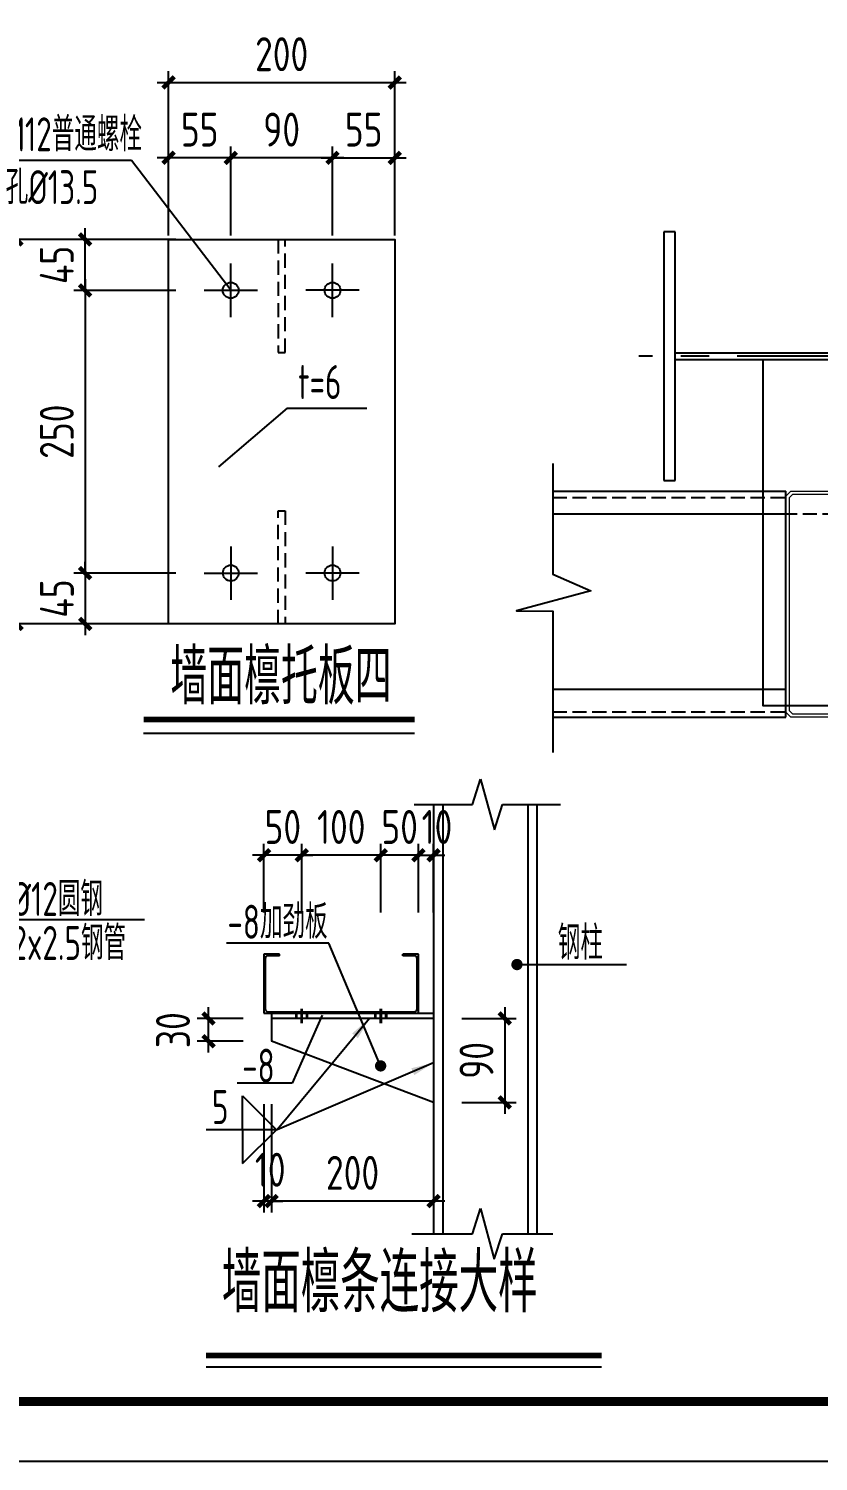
# Model space of a CAD drawing. Extents: x 177291 to 1288761, y 177638 to 322898.
# Drawn here: x 1050487 to 1064454, y 177960 to 203297 of the extents above; entities that cross this region are included whole.
import ezdxf
from ezdxf.enums import TextEntityAlignment as Align

# ---------------------------------------------------------------- set-up
doc = ezdxf.new("R2010")
doc.units = 0
doc.header["$LTSCALE"] = 1000
for name, pattern in [('CENTERX2', [4, 2.5, -0.5, 0.5, -0.5]), ('CONTINOUS', [0]), ('DASH', [0.35, 0.25, -0.1]), ('DASHED', [0.75, 0.5, -0.25]), ('DASHEDX2', [38.1, 25.4, -12.7])]:
    doc.linetypes.add(name, pattern=pattern)
for name, color, linetype in [('4', 4, 'CONTINOUS'), ('AXIS', 3, 'Continuous'), ('AXIS_DIM', 3, 'Continuous'), ('BEAM', 4, 'Continuous'), ('GZ', 50, 'Continuous'), ('Jjlx', 2, 'Continuous'), ('LT', 27, 'Continuous'), ('NUM', 7, 'Continuous'), ('PUB_TEXT', 7, 'Continuous'), ('PUB_TITLE', 4, 'Continuous'), ('PZ', 202, 'Continuous'), ('THIN', 7, 'Continuous'), ('WELD', 7, 'Continuous'), ('图层5', 4, 'DASHEDX2'), ('引线', 3, 'Continuous'), ('板', 243, 'Continuous'), ('框线', 252, 'Continuous')]:
    doc.layers.add(name, color=color, linetype=linetype)
doc.layers.add('檩条', color=30, linetype='Continuous', lineweight=5)
doc.styles.get("Standard").update_dxf_attribs({"font": 'gbenor.shx', "bigfont": 'gbcbig.shx'})
doc.styles.add('TSSD_Dimension', font='Tssdeng.shx', dxfattribs={"width": 0.8, "bigfont": 'hztxt.shx'})
doc.styles.add('标准字体', font='tssdeng.shx', dxfattribs={"width": 0.7, "bigfont": 'tssdchn.shx'})
doc.dimstyles.new('TSSD_20_200', dxfattribs={"dimtxt": 600, "dimasz": 200, "dimexe": 200, "dimexo": 500, "dimgap": 200, "dimtad": 1, "dimdec": 0, "dimlfac": 0.05, "dimzin": 0, "dimdsep": 46, "dimtxsty": 'TSSD_Dimension', "dimblk": 'ARCHTICK', "dimblk1": 'ARCHTICK', "dimblk2": 'ARCHTICK', "dimcen": 0, "dimdle": 200, "dimclrt": 7, "dimadec": 0, "dimazin": 0, "dimtfac": 1, "dimtdec": 0, "dimtix": 1, "dimtmove": 2, "dimatfit": 3, "dimfxl": 1, "dimtolj": 1, "dimtzin": 0, "dimarcsym": 0})
doc.dimstyles.new('TSSD_LEADER_STYLE_400.0', dxfattribs={"dimtxt": 1200, "dimasz": 400, "dimexe": 400, "dimexo": 1000, "dimgap": 0.09, "dimtad": 0, "dimtih": 1, "dimtoh": 1, "dimdec": 4, "dimzin": 0, "dimdsep": 46, "dimtxsty": 'Standard', "dimcen": 0.09, "dimdle": 400, "dimclrt": 7, "dimadec": 0, "dimazin": 0, "dimtfac": 1, "dimtdec": 4, "dimtofl": 0, "dimtmove": 0, "dimatfit": 3, "dimfxl": 1, "dimtolj": 1, "dimtzin": 0, "dimarcsym": 0})

# ---------------------------------------------------------------- blocks, each defined once
blk = doc.blocks.new('_ArchTick')
at = {"color": 0, "linetype": 'ByBlock', "const_width": 0.4}
blk.add_lwpolyline([(-0.5, -0.5), (0.5, 0.5)], dxfattribs=at)
blk = doc.blocks.new('*D654')
at = {"layer": 'AXIS_DIM', "color": 0, "lineweight": -2, "transparency": 16777216}
for p, q in [((1055316, 187667), (1055316, 188879)), ((1056716, 187667), (1056716, 188879)), ((1056916, 188679), (1055116, 188679))]:
    blk.add_line(p, q, dxfattribs=at)
at = {"layer": 'Defpoints', "color": 0, "transparency": 16777216}
for p in [(1055316, 188679), (1055316, 187167), (1056716, 187167)]:
    blk.add_point(p, dxfattribs=at)
at = {"layer": 'AXIS_DIM', "color": 0, "lineweight": -2, "transparency": 16777216, "xscale": 200, "yscale": 200, "zscale": 200, "rotation": 180}
blk.add_blockref('_ArchTick', (1055316, 188679), dxfattribs=at)
at = {"layer": 'AXIS_DIM', "color": 0, "lineweight": -2, "transparency": 16777216, "xscale": 200, "yscale": 200, "zscale": 200}
blk.add_blockref('_ArchTick', (1056716, 188679), dxfattribs=at)
at = {"layer": 'AXIS_DIM', "color": 7, "transparency": 16777216, "insert": (1056016, 189179), "char_height": 600, "attachment_point": 5, "style": 'TSSD_Dimension'}
blk.add_mtext('\\A1;100', dxfattribs=at)
blk = doc.blocks.new('*D655')
at = {"layer": 'AXIS_DIM', "color": 0, "lineweight": -2, "transparency": 16777216}
for p, q in [((1054649, 187667), (1054649, 188879)), ((1055316, 187667), (1055316, 188879)), ((1054649, 188679), (1054449, 188679)), ((1055316, 188679), (1054649, 188679)), ((1055316, 188679), (1055516, 188679))]:
    blk.add_line(p, q, dxfattribs=at)
at = {"layer": 'Defpoints', "color": 0, "transparency": 16777216}
for p in [(1054649, 188679), (1054649, 187167), (1055316, 187167)]:
    blk.add_point(p, dxfattribs=at)
at = {"layer": 'AXIS_DIM', "color": 0, "lineweight": -2, "transparency": 16777216, "xscale": 200, "yscale": 200, "zscale": 200}
blk.add_blockref('_ArchTick', (1054649, 188679), dxfattribs=at)
at = {"layer": 'AXIS_DIM', "color": 0, "lineweight": -2, "transparency": 16777216, "xscale": 200, "yscale": 200, "zscale": 200, "rotation": 180}
blk.add_blockref('_ArchTick', (1055316, 188679), dxfattribs=at)
at = {"layer": 'AXIS_DIM', "color": 7, "transparency": 16777216, "insert": (1054982, 189179), "char_height": 600, "attachment_point": 5, "style": 'TSSD_Dimension'}
blk.add_mtext('\\A1;50', dxfattribs=at)
blk = doc.blocks.new('*D656')
at = {"layer": 'AXIS_DIM', "color": 0, "lineweight": -2, "transparency": 16777216}
for p, q in [((1053669, 185191), (1053669, 185993)), ((1054282, 185793), (1053469, 185793)), ((1054282, 185391), (1053469, 185391))]:
    blk.add_line(p, q, dxfattribs=at)
at = {"layer": 'Defpoints', "color": 0, "transparency": 16777216}
for p in [(1053669, 185793), (1054782, 185793), (1054782, 185391)]:
    blk.add_point(p, dxfattribs=at)
at = {"layer": 'AXIS_DIM', "color": 0, "lineweight": -2, "transparency": 16777216, "xscale": 200, "yscale": 200, "zscale": 200}
for p, rotation in [((1053669, 185793), 90), ((1053669, 185391), 270)]:
    blk.add_blockref('_ArchTick', p, dxfattribs=dict(at, rotation=rotation))
at = {"layer": 'AXIS_DIM', "color": 7, "transparency": 16777216, "insert": (1053040, 185585), "char_height": 600, "attachment_point": 5, "rotation": 90, "style": 'TSSD_Dimension'}
blk.add_mtext('\\A1;30', dxfattribs=at)
blk = doc.blocks.new('*D657')
at = {"layer": 'AXIS_DIM', "color": 0, "lineweight": -2, "transparency": 16777216}
for p, q in [((1056716, 187667), (1056716, 188879)), ((1057382, 187667), (1057382, 188879)), ((1056716, 188679), (1056516, 188679)), ((1057382, 188679), (1056716, 188679)), ((1057382, 188679), (1057582, 188679))]:
    blk.add_line(p, q, dxfattribs=at)
at = {"layer": 'Defpoints', "color": 0, "transparency": 16777216}
for p in [(1056716, 188679), (1056716, 187167), (1057382, 187167)]:
    blk.add_point(p, dxfattribs=at)
at = {"layer": 'AXIS_DIM', "color": 0, "lineweight": -2, "transparency": 16777216, "xscale": 200, "yscale": 200, "zscale": 200}
blk.add_blockref('_ArchTick', (1056716, 188679), dxfattribs=at)
at = {"layer": 'AXIS_DIM', "color": 0, "lineweight": -2, "transparency": 16777216, "xscale": 200, "yscale": 200, "zscale": 200, "rotation": 180}
blk.add_blockref('_ArchTick', (1057382, 188679), dxfattribs=at)
at = {"layer": 'AXIS_DIM', "color": 7, "transparency": 16777216, "insert": (1057049, 189179), "char_height": 600, "attachment_point": 5, "style": 'TSSD_Dimension'}
blk.add_mtext('\\A1;50', dxfattribs=at)
blk = doc.blocks.new('*D658')
at = {"layer": 'AXIS_DIM', "color": 0, "lineweight": -2, "transparency": 16777216}
for p, q in [((1054649, 184274), (1054649, 182362)), ((1054782, 184274), (1054782, 182362)), ((1054649, 182562), (1054449, 182562)), ((1054782, 182562), (1054649, 182562)), ((1054782, 182562), (1054982, 182562))]:
    blk.add_line(p, q, dxfattribs=at)
at = {"layer": 'Defpoints', "color": 0, "transparency": 16777216}
for p in [(1054649, 184774), (1054782, 184774), (1054649, 182562)]:
    blk.add_point(p, dxfattribs=at)
at = {"layer": 'AXIS_DIM', "color": 0, "lineweight": -2, "transparency": 16777216, "xscale": 200, "yscale": 200, "zscale": 200}
blk.add_blockref('_ArchTick', (1054649, 182562), dxfattribs=at)
at = {"layer": 'AXIS_DIM', "color": 0, "lineweight": -2, "transparency": 16777216, "xscale": 200, "yscale": 200, "zscale": 200, "rotation": 180}
blk.add_blockref('_ArchTick', (1054782, 182562), dxfattribs=at)
at = {"layer": 'AXIS_DIM', "color": 7, "transparency": 16777216, "insert": (1054760, 183117), "char_height": 600, "attachment_point": 5, "style": 'TSSD_Dimension'}
blk.add_mtext('\\A1;10', dxfattribs=at)
blk = doc.blocks.new('*D659')
at = {"layer": 'AXIS_DIM', "color": 0, "lineweight": -2, "transparency": 16777216}
for p, q in [((1054782, 184274), (1054782, 182362)), ((1057649, 184274), (1057649, 182362)), ((1057849, 182562), (1054582, 182562))]:
    blk.add_line(p, q, dxfattribs=at)
at = {"layer": 'Defpoints', "color": 0, "transparency": 16777216}
for p in [(1054782, 184774), (1057649, 184774), (1054782, 182562)]:
    blk.add_point(p, dxfattribs=at)
at = {"layer": 'AXIS_DIM', "color": 0, "lineweight": -2, "transparency": 16777216, "xscale": 200, "yscale": 200, "zscale": 200, "rotation": 180}
blk.add_blockref('_ArchTick', (1054782, 182562), dxfattribs=at)
at = {"layer": 'AXIS_DIM', "color": 0, "lineweight": -2, "transparency": 16777216, "xscale": 200, "yscale": 200, "zscale": 200}
blk.add_blockref('_ArchTick', (1057649, 182562), dxfattribs=at)
at = {"layer": 'AXIS_DIM', "color": 7, "transparency": 16777216, "insert": (1056216, 183062), "char_height": 600, "attachment_point": 5, "style": 'TSSD_Dimension'}
blk.add_mtext('\\A1;200', dxfattribs=at)
blk = doc.blocks.new('_WELD004')
at = {"color": 0, "linetype": 'ByBlock'}
for p, q in [((0, 1), (1, 0)), ((0, 0), (0, 1))]:
    blk.add_line(p, q, dxfattribs=at)
blk = doc.blocks.new('*D660')
at = {"layer": 'AXIS_DIM', "color": 0, "lineweight": -2, "transparency": 16777216}
for p, q in [((1058908, 185993), (1058908, 184108)), ((1058149, 185793), (1059108, 185793)), ((1058149, 184308), (1059108, 184308))]:
    blk.add_line(p, q, dxfattribs=at)
at = {"layer": 'Defpoints', "color": 0, "transparency": 16777216}
for p in [(1057649, 185793), (1057649, 184308), (1058908, 184308)]:
    blk.add_point(p, dxfattribs=at)
at = {"layer": 'AXIS_DIM', "color": 0, "lineweight": -2, "transparency": 16777216, "xscale": 200, "yscale": 200, "zscale": 200}
for p, rotation in [((1058908, 185793), 90), ((1058908, 184308), 270)]:
    blk.add_blockref('_ArchTick', p, dxfattribs=dict(at, rotation=rotation))
at = {"layer": 'AXIS_DIM', "color": 7, "transparency": 16777216, "insert": (1058408, 185051), "char_height": 600, "attachment_point": 5, "rotation": 90, "style": 'TSSD_Dimension'}
blk.add_mtext('\\A1;90', dxfattribs=at)
blk = doc.blocks.new('*D661')
at = {"layer": 'AXIS_DIM', "color": 0, "lineweight": -2, "transparency": 16777216}
for p, q in [((1057382, 187667), (1057382, 188879)), ((1057649, 187667), (1057649, 188879)), ((1057382, 188679), (1057182, 188679)), ((1057382, 188679), (1057649, 188679)), ((1057649, 188679), (1057849, 188679))]:
    blk.add_line(p, q, dxfattribs=at)
at = {"layer": 'Defpoints', "color": 0, "transparency": 16777216}
for p in [(1057649, 188679), (1057382, 187167), (1057649, 187167)]:
    blk.add_point(p, dxfattribs=at)
at = {"layer": 'AXIS_DIM', "color": 0, "lineweight": -2, "transparency": 16777216, "xscale": 200, "yscale": 200, "zscale": 200}
blk.add_blockref('_ArchTick', (1057382, 188679), dxfattribs=at)
at = {"layer": 'AXIS_DIM', "color": 0, "lineweight": -2, "transparency": 16777216, "xscale": 200, "yscale": 200, "zscale": 200, "rotation": 180}
blk.add_blockref('_ArchTick', (1057649, 188679), dxfattribs=at)
at = {"layer": 'AXIS_DIM', "color": 7, "transparency": 16777216, "insert": (1057709, 189179), "char_height": 600, "attachment_point": 5, "style": 'TSSD_Dimension'}
blk.add_mtext('\\A1;10', dxfattribs=at)
blk = doc.blocks.new('*D778')
at = {"layer": 'AXIS', "color": 0, "linetype": 'ByBlock', "lineweight": -2, "transparency": 16777216}
for p, q in [((1055862, 199641), (1055862, 201212)), ((1056962, 199641), (1056962, 201212)), ((1055662, 201012), (1057162, 201012))]:
    blk.add_line(p, q, dxfattribs=at)
at = {"layer": 'Defpoints', "color": 0, "linetype": 'ByBlock', "transparency": 16777216}
for p in [(1056962, 201012), (1055862, 199141), (1056962, 199141)]:
    blk.add_point(p, dxfattribs=at)
at = {"layer": 'AXIS', "color": 0, "linetype": 'ByBlock', "lineweight": -2, "transparency": 16777216, "xscale": 200, "yscale": 200, "zscale": 200, "rotation": 180}
blk.add_blockref('_ArchTick', (1055862, 201012), dxfattribs=at)
at = {"layer": 'AXIS', "color": 0, "linetype": 'ByBlock', "lineweight": -2, "transparency": 16777216, "xscale": 200, "yscale": 200, "zscale": 200}
blk.add_blockref('_ArchTick', (1056962, 201012), dxfattribs=at)
at = {"layer": 'AXIS', "color": 7, "linetype": 'ByBlock', "transparency": 16777216, "insert": (1056412, 201512), "char_height": 600, "attachment_point": 5, "style": 'TSSD_Dimension'}
blk.add_mtext('\\A1;55', dxfattribs=at)
blk = doc.blocks.new('*D779')
at = {"layer": 'AXIS', "color": 0, "linetype": 'ByBlock', "lineweight": -2, "transparency": 16777216}
for p, q in [((1054062, 199641), (1054062, 201212)), ((1055862, 199641), (1055862, 201212)), ((1056062, 201012), (1053862, 201012))]:
    blk.add_line(p, q, dxfattribs=at)
at = {"layer": 'Defpoints', "color": 0, "linetype": 'ByBlock', "transparency": 16777216}
for p in [(1054062, 201012), (1054062, 199141), (1055862, 199141)]:
    blk.add_point(p, dxfattribs=at)
at = {"layer": 'AXIS', "color": 0, "linetype": 'ByBlock', "lineweight": -2, "transparency": 16777216, "xscale": 200, "yscale": 200, "zscale": 200, "rotation": 180}
blk.add_blockref('_ArchTick', (1054062, 201012), dxfattribs=at)
at = {"layer": 'AXIS', "color": 0, "linetype": 'ByBlock', "lineweight": -2, "transparency": 16777216, "xscale": 200, "yscale": 200, "zscale": 200}
blk.add_blockref('_ArchTick', (1055862, 201012), dxfattribs=at)
at = {"layer": 'AXIS', "color": 7, "linetype": 'ByBlock', "transparency": 16777216, "insert": (1054962, 201512), "char_height": 600, "attachment_point": 5, "style": 'TSSD_Dimension'}
blk.add_mtext('\\A1;90', dxfattribs=at)
blk = doc.blocks.new('*D780')
at = {"layer": 'AXIS', "color": 0, "linetype": 'ByBlock', "lineweight": -2, "transparency": 16777216}
for p, q in [((1052962, 199641), (1052962, 201212)), ((1054062, 199641), (1054062, 201212)), ((1054262, 201012), (1052762, 201012))]:
    blk.add_line(p, q, dxfattribs=at)
at = {"layer": 'Defpoints', "color": 0, "linetype": 'ByBlock', "transparency": 16777216}
for p in [(1052962, 201012), (1052962, 199141), (1054062, 199141)]:
    blk.add_point(p, dxfattribs=at)
at = {"layer": 'AXIS', "color": 0, "linetype": 'ByBlock', "lineweight": -2, "transparency": 16777216, "xscale": 200, "yscale": 200, "zscale": 200, "rotation": 180}
blk.add_blockref('_ArchTick', (1052962, 201012), dxfattribs=at)
at = {"layer": 'AXIS', "color": 0, "linetype": 'ByBlock', "lineweight": -2, "transparency": 16777216, "xscale": 200, "yscale": 200, "zscale": 200}
blk.add_blockref('_ArchTick', (1054062, 201012), dxfattribs=at)
at = {"layer": 'AXIS', "color": 7, "linetype": 'ByBlock', "transparency": 16777216, "insert": (1053512, 201512), "char_height": 600, "attachment_point": 5, "style": 'TSSD_Dimension'}
blk.add_mtext('\\A1;55', dxfattribs=at)
blk = doc.blocks.new('*D781')
at = {"layer": 'AXIS', "color": 0, "linetype": 'ByBlock', "lineweight": -2, "transparency": 16777216}
for p, q in [((1051485, 199569), (1051485, 199769)), ((1053089, 199569), (1051285, 199569)), ((1051485, 198669), (1051485, 199569)), ((1053089, 198669), (1051285, 198669)), ((1051485, 198669), (1051485, 198469))]:
    blk.add_line(p, q, dxfattribs=at)
at = {"layer": 'Defpoints', "color": 0, "linetype": 'ByBlock', "transparency": 16777216}
for p in [(1051485, 199569), (1053589, 199569), (1053589, 198669)]:
    blk.add_point(p, dxfattribs=at)
at = {"layer": 'AXIS', "color": 0, "linetype": 'ByBlock', "lineweight": -2, "transparency": 16777216, "xscale": 200, "yscale": 200, "zscale": 200}
for p, rotation in [((1051485, 199569), 270), ((1051485, 198669), 90)]:
    blk.add_blockref('_ArchTick', p, dxfattribs=dict(at, rotation=rotation))
at = {"layer": 'AXIS', "color": 7, "linetype": 'ByBlock', "transparency": 16777216, "insert": (1050985, 199119), "char_height": 600, "attachment_point": 5, "rotation": 90, "style": 'TSSD_Dimension'}
blk.add_mtext('\\A1;45', dxfattribs=at)
blk = doc.blocks.new('*D727')
at = {"layer": 'AXIS', "color": 0, "linetype": 'ByBlock', "lineweight": -2, "transparency": 16777216}
for p, q in [((1052889, 198669), (1051285, 198669)), ((1051485, 198869), (1051485, 193469)), ((1053089, 193669), (1051285, 193669))]:
    blk.add_line(p, q, dxfattribs=at)
at = {"layer": 'Defpoints', "color": 0, "linetype": 'ByBlock', "transparency": 16777216}
for p in [(1053389, 198669), (1051485, 193669), (1053589, 193669)]:
    blk.add_point(p, dxfattribs=at)
at = {"layer": 'AXIS', "color": 0, "linetype": 'ByBlock', "lineweight": -2, "transparency": 16777216, "xscale": 200, "yscale": 200, "zscale": 200}
for p, rotation in [((1051485, 198669), 90), ((1051485, 193669), 270)]:
    blk.add_blockref('_ArchTick', p, dxfattribs=dict(at, rotation=rotation))
at = {"layer": 'AXIS', "color": 7, "linetype": 'ByBlock', "transparency": 16777216, "insert": (1050985, 196169), "char_height": 600, "attachment_point": 5, "rotation": 90, "style": 'TSSD_Dimension'}
blk.add_mtext('\\A1;250', dxfattribs=at)
blk = doc.blocks.new('*D728')
at = {"layer": 'AXIS', "color": 0, "linetype": 'ByBlock', "lineweight": -2, "transparency": 16777216}
for p, q in [((1051487, 193669), (1051487, 193869)), ((1053062, 193669), (1051287, 193669)), ((1051487, 193669), (1051487, 192769)), ((1053062, 192769), (1051287, 192769)), ((1051487, 192769), (1051487, 192569))]:
    blk.add_line(p, q, dxfattribs=at)
at = {"layer": 'Defpoints', "color": 0, "linetype": 'ByBlock', "transparency": 16777216}
for p in [(1053562, 193669), (1051487, 192769), (1053562, 192769)]:
    blk.add_point(p, dxfattribs=at)
at = {"layer": 'AXIS', "color": 0, "linetype": 'ByBlock', "lineweight": -2, "transparency": 16777216, "xscale": 200, "yscale": 200, "zscale": 200}
for p, rotation in [((1051487, 193669), 270), ((1051487, 192769), 90)]:
    blk.add_blockref('_ArchTick', p, dxfattribs=dict(at, rotation=rotation))
at = {"layer": 'AXIS', "color": 7, "linetype": 'ByBlock', "transparency": 16777216, "insert": (1050987, 193219), "char_height": 600, "attachment_point": 5, "rotation": 90, "style": 'TSSD_Dimension'}
blk.add_mtext('\\A1;45', dxfattribs=at)
blk = doc.blocks.new('*D782')
at = {"layer": 'AXIS', "color": 0, "linetype": 'ByBlock', "lineweight": -2, "transparency": 16777216}
for p, q in [((1050273, 192569), (1050273, 199769)), ((1052462, 199569), (1050073, 199569)), ((1052462, 192769), (1050073, 192769))]:
    blk.add_line(p, q, dxfattribs=at)
at = {"layer": 'Defpoints', "color": 0, "linetype": 'ByBlock', "transparency": 16777216}
for p in [(1050273, 199569), (1052962, 199569), (1052962, 192769)]:
    blk.add_point(p, dxfattribs=at)
at = {"layer": 'AXIS', "color": 0, "linetype": 'ByBlock', "lineweight": -2, "transparency": 16777216, "xscale": 200, "yscale": 200, "zscale": 200}
for p, rotation in [((1050273, 199569), 90), ((1050273, 192769), 270)]:
    blk.add_blockref('_ArchTick', p, dxfattribs=dict(at, rotation=rotation))
at = {"layer": 'AXIS', "color": 7, "linetype": 'ByBlock', "transparency": 16777216, "insert": (1049773, 196169), "char_height": 600, "attachment_point": 5, "rotation": 90, "style": 'TSSD_Dimension'}
blk.add_mtext('\\A1;340', dxfattribs=at)
blk = doc.blocks.new('*D783')
at = {"layer": 'AXIS', "color": 0, "linetype": 'ByBlock', "lineweight": -2, "transparency": 16777216}
for p, q in [((1052962, 200069), (1052962, 202545)), ((1056962, 200069), (1056962, 202545)), ((1052762, 202345), (1057162, 202345))]:
    blk.add_line(p, q, dxfattribs=at)
at = {"layer": 'Defpoints', "color": 0, "linetype": 'ByBlock', "transparency": 16777216}
for p in [(1056962, 202345), (1052962, 199569), (1056962, 199569)]:
    blk.add_point(p, dxfattribs=at)
at = {"layer": 'AXIS', "color": 0, "linetype": 'ByBlock', "lineweight": -2, "transparency": 16777216, "xscale": 200, "yscale": 200, "zscale": 200, "rotation": 180}
blk.add_blockref('_ArchTick', (1052962, 202345), dxfattribs=at)
at = {"layer": 'AXIS', "color": 0, "linetype": 'ByBlock', "lineweight": -2, "transparency": 16777216, "xscale": 200, "yscale": 200, "zscale": 200}
blk.add_blockref('_ArchTick', (1056962, 202345), dxfattribs=at)
at = {"layer": 'AXIS', "color": 7, "linetype": 'ByBlock', "transparency": 16777216, "insert": (1054962, 202845), "char_height": 600, "attachment_point": 5, "style": 'TSSD_Dimension'}
blk.add_mtext('\\A1;200', dxfattribs=at)

msp = doc.modelspace()

# ---------------------------------------------------------------- linework, layer by layer
at = {"color": 8, "linetype": 'CENTERX2'}
msp.add_line((1073520.66, 197503.81), (1061281.07, 197503.97), dxfattribs=at)
at = {"color": 3, "const_width": 100}
msp.add_lwpolyline([(1052519.72, 191080.03), (1057312.43, 191080.03)], dxfattribs=at)
at = {"color": 3}
msp.add_lwpolyline([(1052519.72, 190840.03), (1057312.43, 190840.03)], dxfattribs=at)
at = {"layer": '4', "color": 8, "linetype": 'DASH'}
for p, q in [((1059755.17, 195004.79), (1063878.1, 195004.78)), ((1063478.1, 194718.63), (1067078.1, 194718.63)), ((1059755.17, 191213.62), (1063878.1, 191213.62))]:
    msp.add_line(p, q, dxfattribs=at)
at = {"layer": 'AXIS', "linetype": 'ByBlock'}
for p, q in [((1052305.56, 200964.34), (1049483.64, 200964.34)), ((1054061.56, 198669.34), (1052305.56, 200964.34)), ((1055060.06, 196584.77), (1053847.58, 195545.2)), ((1055060.06, 196584.77), (1056470.72, 196584.77))]:
    msp.add_line(p, q, dxfattribs=at)
at = {"layer": 'AXIS', "color": 2, "linetype": 'ByBlock'}
for p, q in [((1059755.17, 195118.62), (1063878.1, 195118.62)), ((1059755.17, 194718.62), (1063878.1, 194718.62)), ((1059755.17, 191618.62), (1063878.1, 191618.62)), ((1059755.17, 191118.62), (1063878.1, 191118.62))]:
    msp.add_line(p, q, dxfattribs=at)
msp.add_lwpolyline([(1059755.17, 195606.72), (1059755.17, 193652.21), (1060430.32, 193356.29), (1059114.64, 193000.64), (1059755.17, 192995.24), (1059755.17, 190495.21)], dxfattribs=at)
at = {"layer": 'BEAM', "linetype": 'ByBlock'}
for p, q in [((1061920.49, 199703.87), (1061720.49, 199703.87)), ((1061720.49, 199703.87), (1061720.49, 195303.87)), ((1061920.49, 195303.87), (1061920.49, 199703.87)), ((1061920.49, 197563.87), (1068078.1, 197563.87)), ((1061920.49, 197443.87), (1068078.1, 197443.87)), ((1061720.49, 195303.87), (1061920.49, 195303.87)), ((1058337.96, 189575.04), (1058480.88, 190024.2)), ((1058480.88, 190024.2), (1058725.88, 189125.87)), ((1057302.72, 189575.04), (1058337.96, 189575.04)), ((1057485.52, 189575.04), (1057648.85, 189575.04)), ((1057648.85, 189575.04), (1057648.85, 181982.9)), ((1057812.18, 189575.04), (1057812.18, 181982.9)), ((1058868.79, 189575.04), (1059892.16, 189575.04)), ((1059314.67, 189575.04), (1059314.67, 181982.9)), ((1059478, 189575.04), (1059478, 181982.9)), ((1058334.53, 181982.9), (1058477.44, 182432.07)), ((1058477.44, 182432.07), (1058722.44, 181533.74)), ((1057262.67, 181982.9), (1058334.53, 181982.9)), ((1058722.44, 181533.74), (1058865.36, 181982.9)), ((1058865.36, 181982.9), (1059759.38, 181982.9))]:
    msp.add_line(p, q, dxfattribs=at)
at = {"layer": 'GZ', "linetype": 'ByBlock'}
msp.add_line((1063878.1, 191118.62), (1063878.1, 195118.62), dxfattribs=at)
at = {"layer": 'Jjlx'}
msp.add_line((1058725.88, 189125.87), (1058868.79, 189575.04), dxfattribs=at)
at = {"layer": 'LT'}
for p, q in [((1054924.79, 186926.69), (1054648.86, 186926.69)), ((1054924.79, 186926.69), (1054648.86, 186926.69)), ((1054648.86, 186926.69), (1054648.86, 185886.69)), ((1054672.86, 186854.69), (1054672.86, 185958.69)), ((1054924.79, 186902.69), (1054720.86, 186902.69)), ((1054924.79, 186902.69), (1054924.79, 186926.69)), ((1057382.19, 186926.69), (1057106.26, 186926.69)), ((1057106.26, 186902.69), (1057106.26, 186926.69)), ((1057382.19, 186926.69), (1057106.26, 186926.69)), ((1057310.19, 186902.69), (1057106.26, 186902.69)), ((1057358.19, 185958.69), (1057358.19, 186854.69)), ((1057382.19, 185886.69), (1057382.19, 186926.69)), ((1054648.86, 185886.69), (1057382.19, 185886.69)), ((1054648.86, 185886.69), (1057382.19, 185886.69)), ((1054720.86, 185910.69), (1057310.19, 185910.69))]:
    msp.add_line(p, q, dxfattribs=at)
for centre, start, end in [((1054720.86, 186854.69), 90, 180), ((1057310.19, 186854.69), 0, 90), ((1054720.86, 185958.69), 180, 270), ((1057310.19, 185958.69), 270, 0)]:
    msp.add_arc(centre, 48, start, end, dxfattribs=at)
at = {"layer": 'NUM', "const_width": 100, "elevation": 0}
msp.add_lwpolyline([(1053626.07, 179830.92), (1060621.27, 179830.92)], dxfattribs=at)
at = {"layer": 'PUB_TITLE'}
msp.add_lwpolyline([(993975.61, 240960.27), (1105446.22, 240960.27), (1105446.22, 177959.98), (993975.61, 177959.98)], close=True, dxfattribs=at)
at = {"layer": 'PUB_TITLE', "const_width": 159.09}
msp.add_lwpolyline([(996627.14, 179020.59), (996627.14, 239899.66), (1104385.61, 239899.66), (1104385.61, 179020.59)], close=True, dxfattribs=at)
at = {"layer": 'PZ'}
msp.add_lwpolyline([(1052961.62, 192769.4), (1052961.51, 199569.34), (1056961.51, 199569.36), (1056961.62, 192769.42)], close=True, dxfattribs=at)
for centre in [(1054061.56, 198669.34), (1055861.56, 198669.34), (1054061.62, 193669.37), (1055861.62, 193669.42)]:
    msp.add_circle(centre, 140, dxfattribs=at)
at = {"layer": 'THIN', "linetype": 'ByBlock', "elevation": 0}
msp.add_lwpolyline([(1053626.07, 179630.92), (1060621.27, 179630.92)], dxfattribs=at)
at = {"layer": 'WELD'}
for p, q in [((1054782.19, 185886.69), (1054782.19, 185393.35)), ((1054782.19, 185886.69), (1057648.85, 185886.69)), ((1057648.85, 185793.35), (1054782.19, 185793.35)), ((1057648.85, 184308.45), (1054782.19, 185391.25)), ((1054881.16, 183825.2), (1053628.66, 183825.2))]:
    msp.add_line(p, q, dxfattribs=at)
at = {"layer": '图层5', "ltscale": 0.05, "const_width": 50}
for points in [[(1055315.52, 185968.23), (1055315.52, 185707.14)], [(1056715.52, 185968.23), (1056715.52, 185707.14)], [(1055220.15, 185793.35), (1055220.15, 185910.69)], [(1055410.89, 185793.35), (1055410.89, 185910.69)], [(1056620.15, 185793.35), (1056620.15, 185910.69)], [(1056810.89, 185793.35), (1056810.89, 185910.69)]]:
    msp.add_lwpolyline(points, dxfattribs=at)
at = {"layer": '引线'}
for p, q in [((1048658.38, 187544.27, 2876.23), (1052536.18, 187544.27, 17381.82)), ((1055797.86, 187124.2), (1053984.83, 187124.2)), ((1056712.22, 184953.46), (1055797.86, 187124.2)), ((1059124.01, 186745.88), (1061062.39, 186745.88)), ((1055679.86, 185851.51), (1055147.04, 184647.09)), ((1055147.04, 184647.09), (1054177.38, 184647.09))]:
    msp.add_line(p, q, dxfattribs=at)
at = {"layer": '引线', "const_width": 100}
for points in [[(1059074.01, 186745.88, 1), (1059174.01, 186745.88, 1)], [(1056662.22, 184953.46, 1), (1056762.22, 184953.46, 1)]]:
    msp.add_lwpolyline(points, format="xyb", close=True, dxfattribs=at)
at = {"layer": '板', "linetype": 'DASHED', "ltscale": 0.5}
for p, q in [((1054901.47, 199569.35), (1054901.51, 197569.35)), ((1055021.51, 197569.35), (1055021.47, 199569.35)), ((1054901.51, 197569.35), (1055021.51, 197569.35)), ((1054901.47, 192769.38), (1054901.51, 194769.38)), ((1054901.51, 194769.38), (1055021.51, 194769.38)), ((1055021.51, 194769.38), (1055021.47, 192769.38))]:
    msp.add_line(p, q, dxfattribs=at)
at = {"layer": '板', "ltscale": 0.5}
msp.add_lwpolyline([(1063478.1, 197443.87), (1067078.1, 197443.87), (1067078.1, 191318.62), (1063478.1, 191318.62)], close=True, dxfattribs=at)
at = {"layer": '框线'}
for p, q in [((1054061.56, 198197.2), (1054061.56, 199141.47)), ((1055861.56, 198197.2), (1055861.56, 199141.47)), ((1053589.43, 198669.34), (1054533.7, 198669.34)), ((1056333.7, 198669.34), (1055389.43, 198669.34)), ((1054061.61, 194141.51), (1054061.63, 193197.24)), ((1055861.61, 194141.56), (1055861.63, 193197.29)), ((1053589.48, 193669.36), (1054533.75, 193669.38)), ((1056333.75, 193669.43), (1055389.48, 193669.41))]:
    msp.add_line(p, q, dxfattribs=at)
at = {"layer": '檩条'}
msp.add_lwpolyline([(1065218.1, 191530.1), (1065278.1, 191530.1), (1065278.1, 191208.62), (1065188.1, 191118.62), (1063968.1, 191118.62), (1063878.1, 191208.62), (1063878.1, 195028.62), (1063968.1, 195118.62), (1065188.1, 195118.62), (1065278.1, 195028.62), (1065278.1, 194572.26), (1065218.1, 194572.26), (1065218.1, 194998.62), (1065158.1, 195058.62), (1063998.1, 195058.62), (1063938.1, 194998.62), (1063938.1, 191238.62), (1063998.1, 191178.62), (1065158.1, 191178.62), (1065218.1, 191238.62), (1065218.1, 191530.1)], close=True, dxfattribs=at)

# ---------------------------------------------------------------- block references
at = {"layer": 'WELD', "xscale": 600, "yscale": 600, "zscale": 600}
msp.add_blockref('_WELD004', (1054270.4, 183825.2), dxfattribs=at)
at = {"layer": 'WELD', "xscale": -600, "yscale": 600, "zscale": 600.0000000000002, "rotation": 180}
msp.add_blockref('_WELD004', (1054270.4, 183825.2), dxfattribs=at)

# ---------------------------------------------------------------- texts
at = {"style": '标准字体', "width": 0.7}
msp.add_text('墙面檩托板四', height=980, dxfattribs=at).set_placement((1052995.02, 191345.63))
at = {"layer": 'NUM', "style": '标准字体', "width": 0.7}
msp.add_text('墙面檩条连接大样', height=1050, dxfattribs=at).set_placement((1053903.23, 180279.63), align=Align.BOTTOM_LEFT)
at = {"layer": 'PUB_TEXT', "style": '标准字体', "width": 0.7}
for s, p in [('配M12普通螺栓', (1049631.64, 201128.34)), ('孔%%c13.5', (1050080.62, 200193.34)), ('t=6', (1055252.17, 196747.45))]:
    msp.add_text(s, height=600, dxfattribs=at).set_placement(p)
at = {"layer": 'THIN', "style": '标准字体', "width": 0.7}
for s, p in [('CG:%%C12圆钢', (1049424.18, 187605.82, 66146.41)), ('-8加劲板', (1054002.49, 187201.85)), ('%%C32x2.5钢管', (1049554.64, 186827.45, 66146.41)), ('钢柱', (1059846.31, 186830.9)), ('-8', (1054263.22, 184657.4)), ('5', (1053728.66, 183925.2))]:
    msp.add_text(s, height=600, dxfattribs=at).set_placement(p)

# ---------------------------------------------------------------- dimensions: what is measured, and where the dimension line sits
at = {"layer": 'AXIS', "linetype": 'ByBlock'}
for base, p1, p2, picture, middle in [((1056961.51, 202344.76), (1052961.51, 199569.34), (1056961.51, 199569.36), '*D783', (1054961.51, 202844.76)), ((1052961.56, 201012.25), (1054061.56, 199141.47), (1052961.56, 199141.47), '*D780', (1053511.56, 201512.25)), ((1054061.56, 201012.25), (1055861.56, 199141.47), (1054061.56, 199141.47), '*D779', (1054961.56, 201512.25)), ((1056961.56, 201012.25), (1055861.56, 199141.47), (1056961.56, 199141.47), '*D778', (1056411.56, 201512.25))]:
    dim = msp.add_linear_dim(base=base, p1=p1, p2=p2, dimstyle='TSSD_20_200', dxfattribs=at)
    dim.commit()
    dim.dimension.update_dxf_attribs({"geometry": picture, "text_midpoint": middle})
for base, p1, p2, picture, middle in [((1050273.13, 199569.34), (1052961.64, 192769.4), (1052961.51, 199569.34), '*D782', (1049773.13, 196169.37)), ((1051485.18, 199569.34), (1053589.43, 198669.34), (1053589.42, 199569.34), '*D781', (1050985.18, 199119.34)), ((1051485.19, 193669.36), (1053389.43, 198669.34), (1053589.48, 193669.36), '*D727', (1050985.19, 196169.35)), ((1051487.17, 192769.4), (1053561.64, 193669.38), (1053561.64, 192769.4), '*D728', (1050987.17, 193219.39))]:
    dim = msp.add_linear_dim(base=base, p1=p1, p2=p2, angle=90, dimstyle='TSSD_20_200', dxfattribs=at)
    dim.commit()
    dim.dimension.update_dxf_attribs({"geometry": picture, "text_midpoint": middle})
at = {"layer": 'AXIS_DIM'}
for base, p1, p2, text, picture, middle in [((1054648.86, 188678.6), (1055315.52, 187166.69), (1054648.86, 187166.69), '50', '*D655', (1054982.19, 189178.6)), ((1055315.52, 188678.6), (1056715.52, 187166.69), (1055315.52, 187166.69), '100', '*D654', (1056015.52, 189178.6)), ((1056715.52, 188678.6), (1057382.19, 187166.69), (1056715.52, 187166.69), '50', '*D657', (1057048.86, 189178.6)), ((1054782.37, 182561.8), (1057648.85, 184774.36), (1054782.37, 184774.36), '200', '*D659', (1056215.61, 183061.8))]:
    dim = msp.add_linear_dim(base=base, p1=p1, p2=p2, text=text, dimstyle='TSSD_20_200', dxfattribs=at)
    dim.commit()
    dim.dimension.update_dxf_attribs({"geometry": picture, "text_midpoint": middle})
dim = msp.add_linear_dim(base=(1057648.85, 188678.6), p1=(1057382.19, 187166.69), p2=(1057648.85, 187166.69), text='10', dimstyle='TSSD_20_200', dxfattribs=at)
dim.commit()
dim.dimension.update_dxf_attribs({"geometry": '*D661', "text_midpoint": (1057708.75, 189178.6), "dimtype": 160})
for base, p1, p2, angle, text, picture, middle in [((1053668.61, 185793.35), (1054782.19, 185391.25), (1054782.19, 185793.35), 90, '30', '*D656', (1053040.17, 185584.66)), ((1054649.03, 182561.8), (1054782.37, 184774.36), (1054649.03, 184774.36), 180, '10', '*D658', (1054759.58, 183116.52))]:
    dim = msp.add_linear_dim(base=base, p1=p1, p2=p2, angle=angle, text=text, dimstyle='TSSD_20_200', dxfattribs=at)
    dim.commit()
    dim.dimension.update_dxf_attribs({"geometry": picture, "text_midpoint": middle, "dimtype": 161})
dim = msp.add_linear_dim(base=(1058907.85, 184308.45), p1=(1057648.85, 185793.35), p2=(1057648.85, 184308.45), angle=90, text='90', dimstyle='TSSD_20_200', dxfattribs=at)
dim.commit()
dim.dimension.update_dxf_attribs({"geometry": '*D660', "text_midpoint": (1058407.85, 185050.9)})

# ---------------------------------------------------------------- leaders
at = {"layer": 'WELD'}
for points in [[(1056515.16, 185793.35), (1054881.16, 183825.2)], [(1057648.85, 185008.2), (1054881.16, 183825.2)]]:
    msp.add_leader(points, dimstyle='TSSD_LEADER_STYLE_400.0', dxfattribs=at)

doc.saveas('drawing.dxf')
